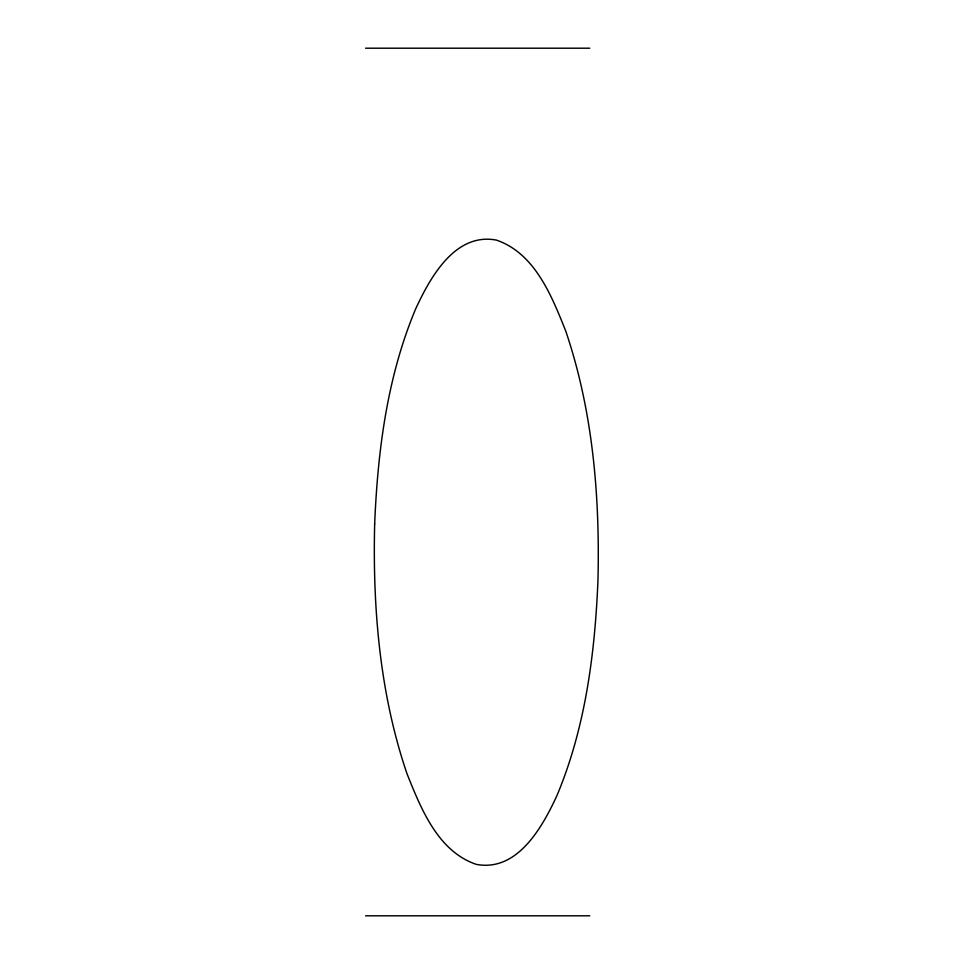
<?xml version="1.0" encoding="UTF-8"?>
<svg xmlns="http://www.w3.org/2000/svg" width="964" height="964" viewBox="0 0 964 964"><rect width="100%" height="100%" fill="white"/><g stroke="black" fill="none" stroke-linecap="round" stroke-linejoin="round"><path stroke-width="1.45" d="M365.585 48.2L589.787 48.2M365.585 915.8L589.787 915.8M374.659 524.067C372.622 608.2 379.744 693.767 407.037 773.839C420.967 808.531 437.74 851.224 476.24 864.359C517.511 872.215 542.503 826.895 556.963 795.529C585.449 727.627 594.933 653.447 597.957 580.388C599.994 496.255 592.872 410.688 565.579 330.616C551.661 295.924 534.887 253.231 496.388 240.096C455.104 232.24 430.125 277.56 415.653 308.914C387.167 376.816 377.683 450.995 374.659 524.067"/></g></svg>
